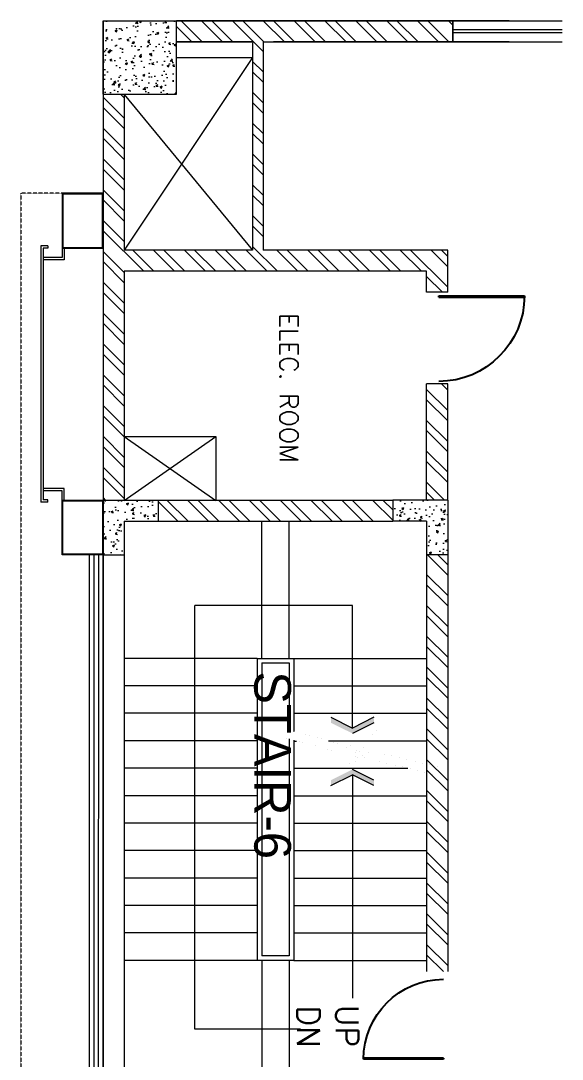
# Model space of a CAD drawing. Header units: millimetres. Extents: x 14520794 to 14796193, y 1415067 to 1454683.
# Drawn here: x 14520794 to 14526704, y 1443339 to 1454683 of the extents above; entities that cross this region are included whole.
import ezdxf
from ezdxf.enums import TextEntityAlignment as Align

# ---------------------------------------------------------------- set-up
doc = ezdxf.new("R2010")
doc.units = ezdxf.units.MM
doc.header["$LTSCALE"] = 0.01
doc.header["$MEASUREMENT"] = 0
doc.linetypes.add('HIDDEN', pattern=[0.375, 0.25, -0.125])
doc.layers.get('0').update_dxf_attribs({"color": 6, "lineweight": 0})
for name, color, linetype in [('12', 12, 'Continuous'), ('DOOR1', 5, 'Continuous'), ('DRIVE', 172, 'Continuous'), ('ELEVATION', 60, 'Continuous'), ('GLASS', 5, 'Continuous'), ('LIGHT', 2, 'Continuous'), ('STAIR', 2, 'Continuous'), ('TEXT1', 5, 'Continuous'), ('WIN', 5, 'Continuous')]:
    doc.layers.add(name, color=color, linetype=linetype)
for name, color, linetype, lineweight in [('7', 7, 'Continuous', 9), ('COL', 5, 'Continuous', 40), ('ELEV', 7, 'Continuous', 18), ('text-1', 2, 'Continuous', 25), ('WALL', 7, 'Continuous', 30)]:
    doc.layers.add(name, color=color, linetype=linetype, lineweight=lineweight)
doc.styles.add('250MM', font='romans.shx')
doc.styles.add('CUTFILL', font='cut-fill.shx')
pattern_1 = [(315, (8764406.91, 736593.99), (168.379802, 168.379802), []), (315, (8764406.91, 736481.73), (168.379802, 168.379802), [])]
pattern_2 = [(50, (8764406.91, 736593.99), (227.730836, -19.923857), [23.8125, -261.9375]), (355, (8764406.91, 736593.99), (-44.054277, 238.821057), [19.05, -209.55073]), (100.4514447, (8764425.9, 736592.32), (183.676559, 218.89719), [20.237511, -222.612806]), (46.1842, (8764406.9, 736657.49), (338.848801, -52.55291), [35.71875, -392.90625]), (96.6355576, (8764435.15, 736653.1), (296.755168, 309.282656), [30.356279, -333.91951]), (351.184151, (8764406.9, 736657.5), (296.755168, 309.282656), [28.574959, -314.324665]), (21, (8764438.66, 736641.61), (189.517989, -127.831498), [23.8125, -261.9375]), (326, (8764438.66, 736641.6), (77.252535, 230.234958), [19.05, -209.55]), (71.451445, (8764454.46, 736630.96), (266.770524, 102.403461), [20.237511, -222.612422]), (37.5, (8764406.91, 736593.985), (3.8607541, 105.6937986), [0, -207.01, 0, -212.725, 0, -210.34375]), (7.5, (8764406.91, 736593.99), (83.5245781, 125.2257185), [0, -121.285, 0, -202.2475, 0, -80.16875]), (327.5, (8764336.11, 736593.985), (169.488244, -7.16093), [0, -79.375, 0, -247.65, 0, -328.6125]), (317.5, (8764304.36, 736593.99), (185.1614767, 31.7831138), [0, -103.1875, 0, -164.465, 0, -233.3625])]

# ---------------------------------------------------------------- blocks, each defined once
blk = doc.blocks.new('DOORR')
for p, q in [((0, 0.458), (-0.917, 0.458)), ((0, 0.444), (0, 0.458)), ((0, 0.444), (-0.917, 0.444))]:
    blk.add_line(p, q)
blk.add_arc((0, 0.458), 0.917, 180, 270)
blk = doc.blocks.new('A$C5AA46AE6')
at = {"layer": 'DOOR1', "xscale": -1133.994919283093, "yscale": 1133.994919283093, "zscale": 1133.994919283093}
blk.add_blockref('DOORR', (0, 520), dxfattribs=at)

msp = doc.modelspace()

# ---------------------------------------------------------------- hatches: boundary and pattern name
at = {"lineweight": 0}
h = msp.add_hatch(dxfattribs=at)
h.set_pattern_fill('AR-CONC', color=178, scale=1.25)
h.set_pattern_definition(pattern_2)
h.paths.add_polyline_path([(14521693.9, 1454682.6), (14521693.9, 1453882.6), (14522493.9, 1453882.6), (14522493.9, 1454682.6)])
h = msp.add_hatch(dxfattribs=at)
h.set_pattern_fill('AR-CONC', color=178, scale=1.25)
h.set_pattern_definition(pattern_2)
h.paths.add_polyline_path([(14522293.9, 1449447.6), (14521693.9, 1449447.6), (14521693.9, 1448847.7), (14521693.9, 1448847.6), (14521923.9, 1448847.6), (14521923.9, 1449217.6), (14522293.9, 1449217.6)])
h = msp.add_hatch(dxfattribs=at)
h.set_pattern_fill('AR-CONC', color=178, scale=1.25)
h.set_pattern_definition(pattern_2)
h.paths.add_polyline_path([(14525223.9, 1449217.6), (14525223.9, 1448847.6), (14525453.9, 1448847.6), (14525453.9, 1449447.6), (14524853.9, 1449447.6), (14524853.9, 1449217.6)])
at = {"layer": '7', "lineweight": 0}
h = msp.add_hatch(dxfattribs=at)
h.set_pattern_fill('ANSI32', color=251, scale=25, angle=-90, style=0)
h.set_pattern_definition(pattern_1)
h.paths.add_polyline_path([(14521693.9, 1449447.6), (14521693.9, 1453882.6), (14521923.9, 1453882.6), (14521923.9, 1452176.6), (14523323.9, 1452176.6), (14523323.9, 1454452.6), (14522493.8, 1454452.6), (14522493.9, 1454682.6), (14525511.9, 1454682.6), (14525511.9, 1454452.6), (14523438.9, 1454452.6), (14523438.9, 1452176.6), (14525453.9, 1452176.6), (14525453.9, 1451716.6), (14525223.9, 1451716.6), (14525223.9, 1451946.6), (14521923.9, 1451946.6), (14521923.9, 1449447.6)])
h = msp.add_hatch(dxfattribs=at)
h.set_pattern_fill('ANSI32', color=251, scale=25, angle=-90, style=0)
h.set_pattern_definition(pattern_1)
h.paths.add_polyline_path([(14525453.9, 1450716.6), (14525453.9, 1449447.6), (14525223.9, 1449447.6), (14525223.9, 1450716.6)])
h = msp.add_hatch(dxfattribs=at)
h.set_pattern_fill('ANSI32', color=251, scale=25, angle=-90, style=0)
h.set_pattern_definition(pattern_1)
h.paths.add_polyline_path([(14525453.9, 1448847.6), (14525453.9, 1444296.6), (14525223.9, 1444296.6), (14525223.9, 1448847.6)])
h.paths.add_polyline_path([(14524853.9, 1449447.6), (14524853.9, 1449217.6), (14522293.9, 1449217.6), (14522293.9, 1449447.6)])

# ---------------------------------------------------------------- linework, layer by layer
at = {"layer": '12', "lineweight": 0}
for points in [[(14521243.8, 1452797.7), (14521243.8, 1452197.7), (14521693.9, 1452197.7), (14521693.9, 1452797.7)], [(14521251.8, 1452789.7), (14521251.8, 1452205.7), (14521685.9, 1452205.7), (14521685.9, 1452789.7)], [(14521243.8, 1448847.7), (14521243.8, 1449447.6), (14521693.9, 1449447.6), (14521693.9, 1448847.7)], [(14521251.8, 1448855.7), (14521251.8, 1449439.6), (14521685.9, 1449439.6), (14521685.9, 1448855.7)]]:
    msp.add_lwpolyline(points, close=True, dxfattribs=at)
at = {"layer": 'COL', "linetype": 'Continuous', "lineweight": 0}
for p, q in [((14521693.9, 1454682.6), (14522493.9, 1454682.6)), ((14521693.9, 1453882.6), (14521693.9, 1454682.6)), ((14522493.9, 1453882.6), (14522493.9, 1454682.6)), ((14521693.9, 1453882.6), (14522493.9, 1453882.6)), ((14521693.9, 1449447.6), (14521693.9, 1448847.6)), ((14521693.9, 1449447.6), (14521693.9, 1448847.6))]:
    msp.add_line(p, q, dxfattribs=at)
at = {"layer": 'DRIVE', "lineweight": 0, "ltscale": 200}
for p, q in [((14521013.9, 1452222.7, -18.3), (14521014, 1449422.7, 15.4)), ((14521088.9, 1452222.7, -18.3), (14521013.9, 1452222.7, -18.3)), ((14521088.9, 1452222.7, -18.3), (14521038.9, 1452222.7, -18.3)), ((14521088.9, 1452197.7, -18.3), (14521038.9, 1452197.7, -18.3)), ((14521038.9, 1452197.7, -18.3), (14521039, 1449447.7, 15.3)), ((14521088.9, 1452197.7, -18.3), (14521038.9, 1452197.7, -18.3)), ((14521088.9, 1452222.7, -18.3), (14521088.9, 1452197.7, -18.3)), ((14521243.9, 1452197.7, -18.3), (14521243.9, 1452097.7, -18.3)), ((14521268.9, 1452197.7, -18.3), (14521268.9, 1452072.7, -18.3)), ((14521243.9, 1452097.7, -18.3), (14521038.9, 1452097.7, -18.3)), ((14521268.9, 1452072.7, -18.3), (14521038.9, 1452072.7, -18.3)), ((14521268.9, 1449572.7, -18.3), (14521038.9, 1449572.7, -18.3)), ((14521243.9, 1449547.7, -18.3), (14521038.9, 1449547.7, -18.3)), ((14521243.9, 1449447.7, -18.3), (14521243.9, 1449547.7, -18.3)), ((14521268.9, 1449447.7, -18.3), (14521268.9, 1449572.7, -18.3)), ((14521088.9, 1449422.7, -18.3), (14521013.9, 1449422.7, -18.3)), ((14521088.9, 1449447.7, -18.3), (14521038.9, 1449447.7, -18.3)), ((14521088.9, 1449447.7, -18.3), (14521038.9, 1449447.7, -18.3)), ((14521088.9, 1449422.7, -18.3), (14521038.9, 1449422.7, -18.3)), ((14521088.9, 1449422.7, -18.3), (14521088.9, 1449447.7, -18.3))]:
    msp.add_line(p, q, dxfattribs=at)
at = {"layer": 'ELEV', "color": 7, "linetype": 'HIDDEN', "lineweight": 0, "ltscale": 500}
for p, q in [((14520793.9, 1452797.7), (14520793.6, 1438967.7, -43)), ((14521243.8, 1452797.7), (14520793.9, 1452797.7)), ((14521243.8, 1452797.7), (14520843.8, 1452797.7))]:
    msp.add_line(p, q, dxfattribs=at)
at = {"layer": 'ELEVATION', "color": 7, "lineweight": 0}
for p, q in [((14524178.4, 1447073.8), (14524413.5, 1446956.3)), ((14524648.6, 1447073.8), (14524413.5, 1446956.3)), ((14524648.6, 1447015), (14524413.5, 1446897.5)), ((14524648.6, 1446386.2), (14524413.5, 1446503.8)), ((14524178.4, 1446327.4), (14524413.5, 1446445)), ((14524648.6, 1446327.4), (14524413.5, 1446445))]:
    msp.add_line(p, q, dxfattribs=at)
for points in [[(14524178.4, 1447073.8), (14524413.5, 1446956.3), (14524178.4, 1447015), (14524413.5, 1446897.5)], [(14524648.6, 1447073.8), (14524413.5, 1446956.3), (14524648.6, 1447015), (14524413.5, 1446897.5)], [(14524178.4, 1446327.4), (14524413.5, 1446445), (14524178.4, 1446386.2), (14524413.5, 1446503.8)], [(14524648.6, 1446327.4), (14524413.5, 1446445), (14524648.6, 1446386.2), (14524413.5, 1446503.8)]]:
    msp.add_solid(points, dxfattribs=at)
at = {"layer": 'GLASS', "lineweight": 0}
for p, q in [((14521543.6, 1442917.7, -43), (14521543.9, 1448847.7)), ((14521593.6, 1442917.7, -43), (14521593.9, 1448847.7)), ((14521643.6, 1442917.7, -43), (14521643.9, 1448847.7))]:
    msp.add_line(p, q, dxfattribs=at)
at = {"layer": 'LIGHT', "lineweight": 0}
for p, q in [((14525511.4, 1454682.6), (14525511.9, 1454682.6)), ((14523373.9, 1447717.6), (14521923.9, 1447717.6)), ((14523773.9, 1447717.6), (14525223.9, 1447717.6)), ((14523373.9, 1447417.6), (14521923.9, 1447417.6)), ((14523773.9, 1447417.6), (14525223.9, 1447417.6)), ((14523373.9, 1447117.6), (14521923.9, 1447117.6)), ((14523773.9, 1447117.6), (14525223.9, 1447117.6)), ((14523373.9, 1446817.6), (14521923.9, 1446817.6)), ((14523773.9, 1446811.6), (14523802.2, 1446811.6)), ((14524153.9, 1446817.6), (14525223.9, 1446817.6)), ((14523373.9, 1446517.6), (14521923.9, 1446517.6)), ((14523773.9, 1446517.6), (14525020, 1446517.6)), ((14523373.9, 1446217.6), (14521923.9, 1446217.6)), ((14523773.9, 1446217.6), (14525223.9, 1446217.6)), ((14523373.9, 1445917.6), (14521923.9, 1445917.6)), ((14523773.9, 1445917.6), (14525223.9, 1445917.6)), ((14523373.9, 1445617.6), (14521923.9, 1445617.6)), ((14523773.9, 1445617.6), (14525223.9, 1445617.6)), ((14523373.9, 1445317.6), (14521923.9, 1445317.6)), ((14523773.9, 1445317.6), (14525223.9, 1445317.6)), ((14523373.9, 1445017.6), (14521923.9, 1445017.6)), ((14523773.9, 1445017.6), (14525223.9, 1445017.6)), ((14523373.9, 1444717.6), (14521923.9, 1444717.6)), ((14523773.9, 1444717.6), (14525223.9, 1444717.6)), ((14523373.9, 1444417.6), (14521923.9, 1444417.6)), ((14523773.9, 1444417.6), (14525223.9, 1444417.6))]:
    msp.add_line(p, q, dxfattribs=at)
at = {"layer": 'LIGHT', "color": 1, "lineweight": 0}
for p, q in [((14523423.9, 1447717.6), (14523423.9, 1449217.6)), ((14523723.9, 1447717.6), (14523723.9, 1449217.6)), ((14523373.9, 1447717.6), (14523773.9, 1447717.6)), ((14523423.9, 1447667.6), (14523723.9, 1447667.6))]:
    msp.add_line(p, q, dxfattribs=at)
at = {"layer": 'LIGHT', "color": 7, "lineweight": 0}
for p, q in [((14524413.5, 1448295.5), (14522693, 1448295.5)), ((14524413.5, 1446956.3), (14524413.5, 1448295.5)), ((14524413.5, 1446445), (14524413.5, 1444006.3))]:
    msp.add_line(p, q, dxfattribs=at)
msp.add_lwpolyline([(14523847.8, 1443667.6), (14522693, 1443667.6), (14522693, 1448295.5)], dxfattribs=at)
at = {"layer": 'LIGHT', "color": 5, "lineweight": 0, "const_width": 0.15}
for points in [[(14523687.2, 1446944), (14524340.5, 1446767.1), (14524680.6, 1446938.3), (14524424.4, 1446611.7), (14524622.4, 1446705), (14525402.7, 1446518.4)], [(14523687.2, 1446848.8), (14524261.4, 1446693.3), (14524565.4, 1446856.4), (14524331.2, 1446541.7), (14524529.2, 1446635), (14525309.5, 1446448.4)]]:
    msp.add_lwpolyline(points, dxfattribs=at)
at = {"layer": 'STAIR', "lineweight": 0}
msp.add_line((14521693.9, 1448847.6), (14521693.9, 1442917.6), dxfattribs=at)
msp.add_line((14521693.9, 1448847.6), (14521693.9, 1442917.6), dxfattribs=at)
at = {"layer": 'STAIR', "color": 1, "lineweight": 0}
for p, q in [((14523373.9, 1447717.6), (14523373.9, 1444417.6)), ((14523773.9, 1447717.6), (14523773.9, 1446920.5)), ((14523423.9, 1447667.6), (14523423.9, 1444467.6)), ((14523723.9, 1447667.6), (14523723.9, 1446934)), ((14523723.9, 1446838.8), (14523723.9, 1444467.6)), ((14523773.9, 1446825.3), (14523773.9, 1444417.6)), ((14523723.9, 1444467.6), (14523423.9, 1444467.6)), ((14523773.9, 1444417.6), (14523373.9, 1444417.6)), ((14523423.9, 1444417.6), (14523423.9, 1442917.6)), ((14523723.9, 1444417.6), (14523723.9, 1442917.6))]:
    msp.add_line(p, q, dxfattribs=at)
at = {"layer": 'WALL', "lineweight": 0}
for p, q in [((14521693.9, 1454682.6), (14525511.9, 1454682.6)), ((14521693.9, 1454682.6), (14521693.9, 1448847.6)), ((14521693.9, 1454682.6), (14521693.9, 1448847.6)), ((14521693.9, 1454682.6), (14522493.9, 1454682.6)), ((14521693.9, 1453882.6), (14521693.9, 1454682.6)), ((14525511.4, 1454682.6), (14522493.4, 1454682.6)), ((14522493.9, 1453882.6), (14522493.9, 1454682.6)), ((14525511.4, 1454452.6), (14525511.4, 1454682.6)), ((14525511.9, 1454682.6), (14526704.3, 1454682.6)), ((14525511.9, 1454452.6), (14525511.9, 1454682.6)), ((14523323.9, 1454452.6), (14522493.8, 1454452.6)), ((14522493.9, 1454452.6), (14523323.9, 1454452.6)), ((14522754.6, 1454452.6), (14523121.8, 1454452.6)), ((14523323.9, 1454446.6), (14523323.9, 1452176.6)), ((14523438.9, 1454452.6), (14523438.9, 1452176.6)), ((14523438.9, 1454452.6), (14525511.4, 1454452.6)), ((14525511.4, 1454452.6), (14523553.9, 1454452.6)), ((14526124.6, 1454452.6), (14525511.4, 1454452.6)), ((14525511.4, 1454452.6), (14526703.9, 1454452.6)), ((14523323.9, 1454282.6), (14521921.8, 1452176.6)), ((14522493.9, 1454282.6), (14523323.9, 1454282.6)), ((14521693.9, 1453882.6), (14522493.9, 1453882.6)), ((14521921.8, 1453876.6), (14523323.9, 1452176.6)), ((14521923.9, 1453882.6), (14521923.9, 1452176.6)), ((14523323.9, 1452176.6), (14521923.9, 1452176.6)), ((14525453.9, 1452176.6), (14523438.9, 1452176.6)), ((14525453.9, 1451716.6), (14525453.9, 1452176.6)), ((14525223.9, 1451946.6), (14521923.9, 1451946.6)), ((14521923.9, 1451946.6), (14521923.9, 1449447.6)), ((14525223.9, 1451716.6), (14525223.9, 1451946.6)), ((14525453.9, 1451716.6), (14525223.9, 1451716.6)), ((14525223.9, 1449447.6), (14525223.9, 1450716.6)), ((14525453.9, 1450716.6), (14525223.9, 1450716.6)), ((14525453.9, 1449441.6), (14525453.9, 1450716.6)), ((14521921.8, 1450141.6), (14522921.8, 1449441.6)), ((14521921.8, 1449441.6), (14522921.8, 1450141.6)), ((14521921.8, 1450141.6), (14522921.8, 1450141.6)), ((14522921.8, 1450141.6), (14522921.8, 1449441.6)), ((14521693.9, 1449447.6), (14522293.9, 1449447.6)), ((14521693.9, 1449447.6), (14522293.9, 1449447.6)), ((14521923.9, 1449447.6), (14524853.9, 1449447.6)), ((14522293.9, 1449447.6), (14522293.9, 1449217.6)), ((14522293.9, 1449447.6), (14522293.9, 1449217.6)), ((14525453.9, 1449447.6), (14524853.9, 1449447.6)), ((14524853.9, 1449447.6), (14524853.9, 1449217.6)), ((14525453.9, 1449447.6), (14524853.9, 1449447.6)), ((14524853.9, 1449447.6), (14524853.9, 1449217.6)), ((14525453.9, 1449447.6), (14525453.9, 1448847.6)), ((14525453.9, 1449447.6), (14525453.9, 1448847.6)), ((14521923.9, 1449217.6), (14521923.9, 1448847.6)), ((14521923.9, 1449217.6), (14522293.9, 1449217.6)), ((14521923.9, 1449217.6), (14521923.9, 1448847.6)), ((14521923.9, 1449217.6), (14522293.9, 1449217.6)), ((14522293.9, 1449217.6), (14524853.9, 1449217.6)), ((14525223.9, 1449217.6), (14524853.9, 1449217.6)), ((14525223.9, 1449217.6), (14524853.9, 1449217.6)), ((14525223.9, 1449217.6), (14525223.9, 1448847.6)), ((14525223.9, 1449217.6), (14525223.9, 1448847.6)), ((14521693.6, 1442902.7, 26.1), (14521693.6, 1448847.7, 26.1)), ((14521693.9, 1448847.6), (14521923.9, 1448847.6)), ((14521693.9, 1448847.6), (14521923.9, 1448847.6)), ((14521923.9, 1448847.6), (14521923.9, 1442917.6)), ((14525223.9, 1448847.6), (14525223.9, 1444296.6)), ((14525453.9, 1448847.6), (14525223.9, 1448847.6)), ((14525453.9, 1448847.6), (14525223.9, 1448847.6)), ((14525453.9, 1448847.6), (14525453.9, 1444296.6))]:
    msp.add_line(p, q, dxfattribs=at)
at = {"layer": 'WIN', "lineweight": 0}
for p, q in [((14526124.6, 1454682.6), (14525511.4, 1454682.6)), ((14526703.9, 1454582.6), (14525511.4, 1454582.6)), ((14525511.4, 1454582.6), (14525511.9, 1454582.6)), ((14526703.9, 1454552.6), (14525511.4, 1454552.6)), ((14525511.4, 1454552.6), (14525511.9, 1454552.6))]:
    msp.add_line(p, q, dxfattribs=at)

# ---------------------------------------------------------------- block references
at = {"layer": 'WALL', "color": 6, "lineweight": 0, "xscale": 0.9000000000232872, "yscale": 0.9000000000232872, "zscale": 0.9000000000232872}
msp.add_blockref('A$C5AA46AE6', (14525355.4, 1450743.4), dxfattribs=at)
at = {"layer": 'WALL', "color": 6, "lineweight": 0, "xscale": 0.8399999999674075, "yscale": 0.8399999999674075, "zscale": 0.8399999999674075, "rotation": 180}
msp.add_blockref('A$C5AA46AE6', (14525407.8, 1444211.8), dxfattribs=at)

# ---------------------------------------------------------------- texts
at = {"layer": 'text-1', "lineweight": 0, "style": '250MM'}
msp.add_text('ELEC. ROOM', height=200, rotation=270, dxfattribs=at).set_placement((14523620.2, 1450671.6), align=Align.CENTER)
at = {"layer": 'text-1', "lineweight": 0, "style": 'CUTFILL'}
msp.add_text('STAIR-6', height=400, rotation=270, dxfattribs=at).set_placement((14523342.7, 1447576.2))
at = {"layer": 'TEXT1', "linetype": 'HIDDEN', "lineweight": 0, "style": '250MM'}
for s, p in [('DN', (14523809.7, 1443925)), ('UP', (14524231.1, 1443931.6))]:
    msp.add_text(s, height=250, rotation=270, dxfattribs=at).set_placement(p)

doc.saveas('drawing.dxf')
